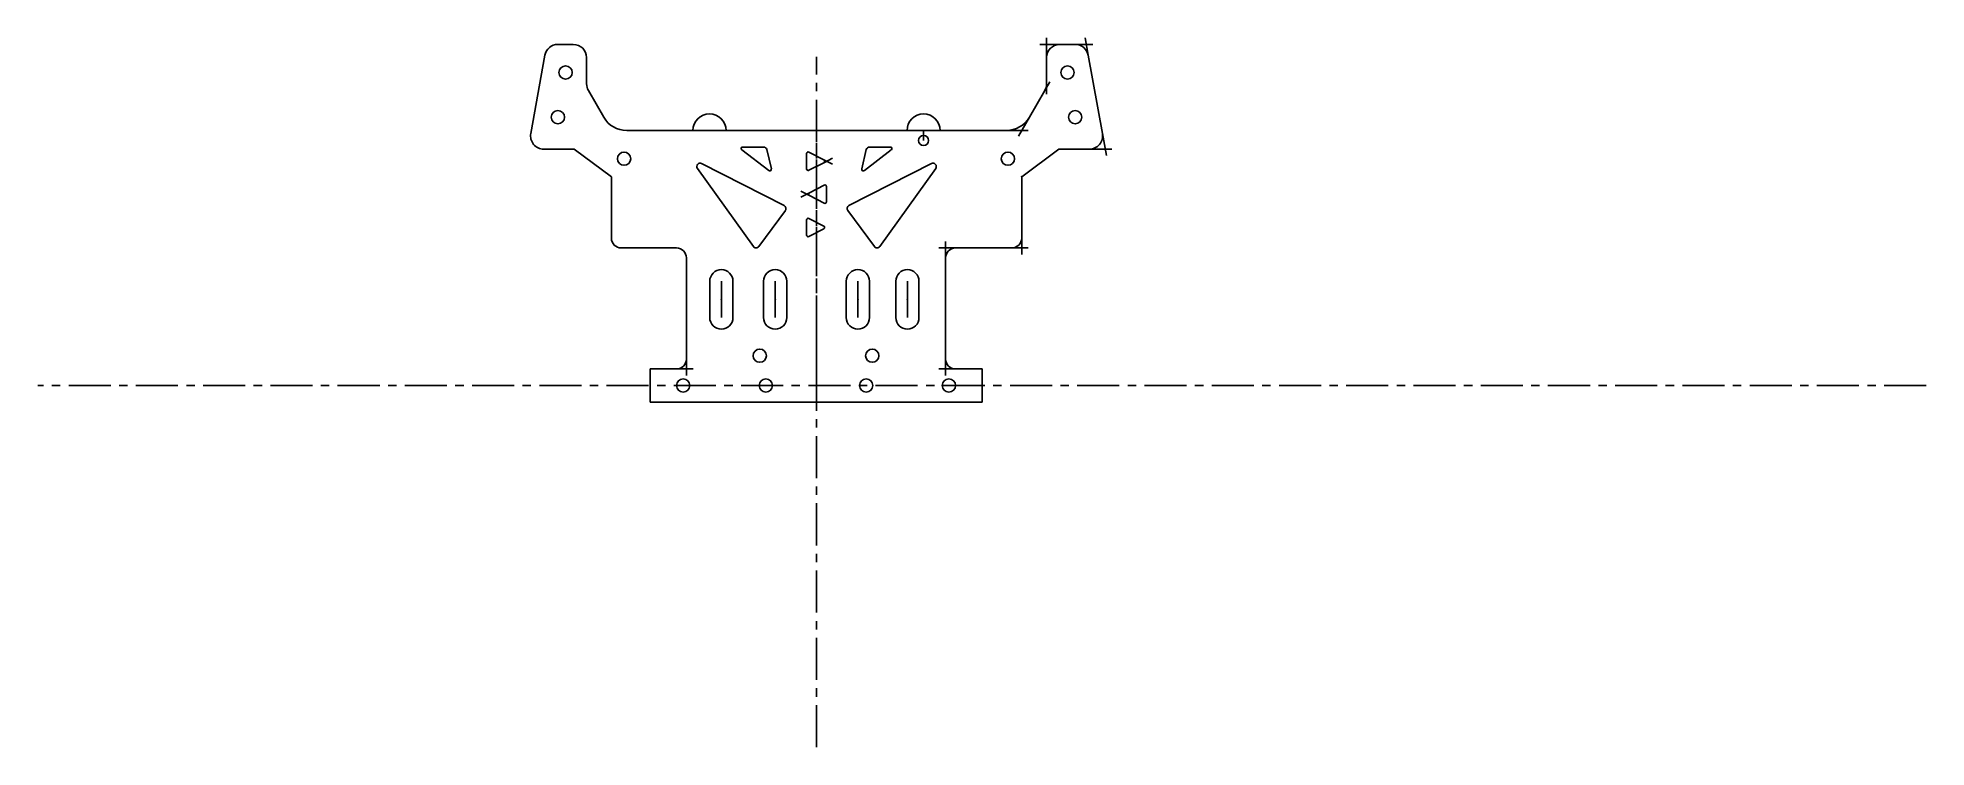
# Model space of a CAD drawing. Header units: millimetres. Extents: x -235 to 335, y -104 to 110.
import ezdxf

# ---------------------------------------------------------------- set-up
doc = ezdxf.new("R2010")
doc.units = ezdxf.units.MM
doc.header["$PDSIZE"] = -1
doc.linetypes.add('CENTERX2', pattern=[20.32, 12.7, -2.54, 2.54, -2.54])

msp = doc.modelspace()

# ---------------------------------------------------------------- linework, layer by layer
at = {"color": 7, "linetype": 'Continuous'}
for p, q in [((69.5, 104.02), (69.5, 110.02)), ((82.09, 104.73), (81.14, 109.99)), ((-82.09, 104.73), (-86.37, 81.12)), ((-73.5, 108.02), (-78.16, 108.02)), ((-69.5, 96.09), (-69.5, 104.02)), ((73.5, 108.02), (67.5, 108.02)), ((69.5, 96.09), (69.5, 104.02)), ((73.5, 108.02), (78.16, 108.02)), ((78.16, 108.02), (83.5, 108.02)), ((82.09, 104.73), (86.37, 81.12)), ((-64.31, 86.03), (-68.96, 94.09)), ((64.31, 86.03), (68.96, 94.09)), ((68.96, 94.09), (70.5, 96.75)), ((69.5, 96.09), (69.5, 93.02)), ((64.31, 86.03), (61, 80.3)), ((-57.38, 82.03), (-37.34, 82.03)), ((-37.34, 82.03), (64, 82.03)), ((-27.34, 82.03), (27.34, 82.03)), ((37.34, 82.03), (57.38, 82.03)), ((86.37, 81.12), (87.58, 74.44)), ((-73.22, 76.4), (-82.43, 76.4)), ((-62, 68.03), (-73.22, 76.4)), ((-14.45, 69.9), (-22.6, 76.13)), ((-22.3, 77.03), (-16, 77.03)), ((-15.02, 76.26), (-13.66, 70.41)), ((-3.01, 75.03), (-3.01, 70.43)), ((2.16, 73.17), (-2.28, 75.47)), ((15.02, 76.26), (13.66, 70.41)), ((14.45, 69.9), (22.6, 76.13)), ((22.3, 77.03), (16, 77.03)), ((62, 68.03), (73.22, 76.4)), ((73.22, 76.4), (82.43, 76.4)), ((82.43, 76.4), (89.22, 76.4)), ((-19.08, 47), (-36, 70.56)), ((-34.73, 72.03), (-9.78, 59.32)), ((-2.28, 69.99), (2.16, 72.29)), ((2.16, 72.29), (4.79, 73.65)), ((2.16, 73.17), (4.79, 71.81)), ((34.73, 72.03), (9.78, 59.32)), ((19.08, 47), (36, 70.56)), ((-62, 49.53), (-62, 68.03)), ((-2.16, 62.34), (-4.79, 63.71)), ((-2.16, 63.23), (-4.79, 61.87)), ((-2.16, 63.23), (2.28, 65.53)), ((3.01, 65.09), (3.01, 60.49)), ((62, 49.53), (62, 68.03)), ((-9.43, 57.84), (-17.47, 46.99)), ((2.28, 60.04), (-2.16, 62.34)), ((9.43, 57.84), (17.47, 46.99)), ((-3.01, 55.03), (-3.01, 50.43)), ((2.16, 53.17), (-2.28, 55.47)), ((-2.28, 49.99), (2.16, 52.29)), ((-42.32, 46.53), (-59, 46.53)), ((42, 46.53), (37, 46.53)), ((39, 43.53), (39, 48.53)), ((42, 46.53), (59, 46.53)), ((59, 46.53), (64, 46.53)), ((62, 49.53), (62, 44.53)), ((-39.32, 13), (-39.32, 43.53)), ((39, 13), (39, 43.53)), ((-32.27, 36.5), (-32.27, 25.5)), ((-25.27, 36.5), (-25.27, 25.5)), ((-16, 25.5), (-16, 36.5)), ((-9, 25.5), (-9, 36.5)), ((9, 25.5), (9, 36.5)), ((16, 25.5), (16, 36.5)), ((23.96, 36.5), (23.96, 25.5)), ((30.96, 36.5), (30.96, 25.5)), ((-39.32, 13), (-39.32, 8)), ((39, 13), (39, 8)), ((-42.32, 10), (-50.32, 10)), ((-50.32, 10), (-50.32, 0)), ((-42.32, 10), (-37.32, 10)), ((42, 10), (37, 10)), ((42, 10), (50, 10)), ((50, 0), (50, 10)), ((-50, 0), (-50.32, 0)), ((-50, 0), (50, 0))]:
    msp.add_line(p, q, dxfattribs=at)
at = {"color": 7, "linetype": 'Continuous', "lineweight": 25}
for p, q in [((-82.09, 104.73), (-86.37, 81.12)), ((-73.5, 108.02), (-78.16, 108.02)), ((-69.5, 96.09), (-69.5, 104.02)), ((69.5, 104.02), (69.5, 96.09)), ((78.16, 108.02), (73.5, 108.02)), ((86.37, 81.12), (82.09, 104.73)), ((-64.31, 86.03), (-68.96, 94.09)), ((68.96, 94.09), (64.31, 86.03)), ((-37.34, 82.03), (-57.38, 82.03)), ((27.34, 82.03), (-27.34, 82.03)), ((57.38, 82.03), (37.34, 82.03)), ((-82.43, 76.4), (-73.22, 76.4)), ((-73.22, 76.4), (-62, 68.03)), ((-22.6, 76.13), (-14.45, 69.9)), ((-16, 77.03), (-22.3, 77.03)), ((-13.66, 70.41), (-15.02, 76.26)), ((-3.01, 75.03), (-3.01, 70.43)), ((2.16, 73.17), (-2.28, 75.47)), ((15.02, 76.26), (13.66, 70.41)), ((14.45, 69.9), (22.6, 76.13)), ((22.3, 77.03), (16, 77.03)), ((62, 68.03), (73.22, 76.4)), ((73.22, 76.4), (82.43, 76.4)), ((-36, 70.56), (-19.08, 47)), ((-9.78, 59.32), (-34.73, 72.03)), ((-2.28, 69.99), (2.16, 72.29)), ((34.73, 72.03), (9.78, 59.32)), ((19.08, 47), (36, 70.56)), ((-62, 68.03), (-62, 49.53)), ((2.28, 65.53), (-2.16, 63.23)), ((3.01, 60.49), (3.01, 65.09)), ((62, 49.53), (62, 68.03)), ((-17.47, 46.99), (-9.43, 57.84)), ((-2.16, 62.34), (2.28, 60.04)), ((9.43, 57.84), (17.47, 46.99)), ((-3.01, 55.03), (-3.01, 50.43)), ((2.16, 53.17), (-2.28, 55.47)), ((-2.28, 49.99), (2.16, 52.29)), ((-59, 46.53), (-42.32, 46.53)), ((42, 46.53), (59, 46.53)), ((-39.32, 43.53), (-39.32, 13)), ((39, 13), (39, 43.53)), ((-32.27, 36.5), (-32.27, 25.5)), ((-25.27, 25.5), (-25.27, 36.5)), ((-16, 36.5), (-16, 25.5)), ((-9, 25.5), (-9, 36.5)), ((9, 36.5), (9, 25.5)), ((16, 25.5), (16, 36.5)), ((23.96, 36.5), (23.96, 25.5)), ((30.96, 25.5), (30.96, 36.5)), ((-50.32, 10), (-50.32, 0)), ((-42.32, 10), (-50.32, 10)), ((50, 10), (42, 10)), ((50, 0), (50, 10)), ((-50.32, 0), (50, 0))]:
    msp.add_line(p, q, dxfattribs=at)
at = {"color": 7, "linetype": 'CENTERX2'}
for p, q in [((0, -104.25), (0, 104.25)), ((0, 40.19), (0, 82.03)), ((32.34, 79), (32.34, 82.03)), ((0, 19.52), (0, 40.19)), ((-28.77, 36.5), (-28.77, 25.5)), ((-12.5, 25.5), (-12.5, 36.5)), ((12.5, 25.5), (12.5, 36.5)), ((27.46, 36.5), (27.46, 25.5)), ((0, 0), (0, 19.52)), ((335.34, 5), (-235.34, 5))]:
    msp.add_line(p, q, dxfattribs=at)
at = {"color": 7, "linetype": 'Continuous'}
for centre, radius in [((-75.83, 99.53), 2), ((75.83, 99.53), 2), ((-78.16, 86.03), 2), ((78.16, 86.03), 2), ((32.34, 79), 1.5), ((-58.16, 73.5), 2), ((57.84, 73.5), 2), ((-17.16, 14), 2), ((16.84, 14), 2), ((-40.32, 5), 2), ((-15.32, 5), 2), ((15, 5), 2), ((40, 5), 2)]:
    msp.add_circle(centre, radius, dxfattribs=at)
at = {"color": 7, "linetype": 'Continuous', "lineweight": 25}
for centre, radius in [((-75.83, 99.53), 2), ((75.83, 99.53), 2), ((-78.16, 86.03), 2), ((78.16, 86.03), 2), ((32.34, 79), 1.5), ((-58.16, 73.5), 2), ((57.84, 73.5), 2), ((-17.16, 14), 2), ((16.84, 14), 2), ((-40.32, 5), 2), ((-15.32, 5), 2), ((15, 5), 2), ((40, 5), 2)]:
    msp.add_circle(centre, radius, dxfattribs=at)
at = {"color": 7, "linetype": 'Continuous'}
for centre, radius, start, end in [((-78.16, 104.02), 4, 90, 169.7457), ((-73.5, 104.02), 4, 0, 90), ((73.5, 104.02), 4, 90, 180), ((78.16, 104.02), 4, 10.2543, 90), ((-65.5, 96.09), 4, 180, 210), ((65.5, 96.09), 4, 330, 360), ((-57.38, 90.03), 8, 210, 270), ((-32.34, 82.03), 5, 0, 180), ((32.34, 82.03), 5, 0, 180), ((57.38, 90.03), 8, 270, 330), ((-82.43, 80.4), 4, 169.7457, 270), ((82.43, 80.4), 4, 270, 10.2543), ((-22.3, 76.53), 0.5, 90, 232.6072), ((-16, 76.03), 1, 13.131, 90), ((-2.51, 75.03), 0.5, 62.6129, 180), ((16, 76.03), 1, 90, 166.869), ((22.3, 76.53), 0.5, 307.3928, 90), ((-35.19, 71.14), 1, 63.0104, 215.6824), ((-14.15, 70.3), 0.5, 232.6072, 13.131), ((-2.51, 70.43), 0.5, 180, 297.3871), ((1.93, 72.73), 0.5, 297.3871, 62.6129), ((14.15, 70.3), 0.5, 166.869, 307.3928), ((35.19, 71.14), 1, 324.3176, 116.9896), ((-1.93, 62.79), 0.5, 117.3871, 242.6129), ((2.51, 65.09), 0.5, 0, 117.3871), ((-10.24, 58.43), 1, 323.474, 63.0104), ((2.51, 60.49), 0.5, 242.6129, 0), ((10.24, 58.43), 1, 116.9896, 216.526), ((-2.51, 55.03), 0.5, 62.6129, 180), ((1.93, 52.73), 0.5, 297.3871, 62.6129), ((-59, 49.53), 3, 180, 270), ((-42.32, 43.53), 3, 0, 90), ((-18.27, 47.58), 1, 215.6824, 323.474), ((-2.51, 50.43), 0.5, 180, 297.3871), ((18.27, 47.58), 1, 216.526, 324.3176), ((42, 43.53), 3, 90, 180), ((59, 49.53), 3, 270, 0), ((-28.77, 36.5), 3.5, 0, 180), ((-12.5, 36.5), 3.5, 0, 180), ((12.5, 36.5), 3.5, 0, 180), ((27.46, 36.5), 3.5, 0, 180), ((-28.77, 25.5), 3.5, 180, 0), ((-12.5, 25.5), 3.5, 180, 0), ((12.5, 25.5), 3.5, 180, 0), ((27.46, 25.5), 3.5, 180, 0), ((-42.32, 13), 3, 270, 0), ((42, 13), 3, 180, 270)]:
    msp.add_arc(centre, radius, start, end, dxfattribs=at)
at = {"color": 7, "linetype": 'Continuous', "lineweight": 25}
for centre, radius, start, end in [((-78.16, 104.02), 4, 90, 169.7457), ((-73.5, 104.02), 4, 0, 90), ((73.5, 104.02), 4, 90, 180), ((78.16, 104.02), 4, 10.2543, 90), ((-65.5, 96.09), 4, 180, 210), ((65.5, 96.09), 4, 330, 360), ((-57.38, 90.03), 8, 210, 270), ((-32.34, 82.03), 5, 0, 180), ((32.34, 82.03), 5, 0, 180), ((57.38, 90.03), 8, 270, 330), ((-82.43, 80.4), 4, 169.7457, 270), ((82.43, 80.4), 4, 270, 10.2543), ((-22.3, 76.53), 0.5, 90, 232.6072), ((-16, 76.03), 1, 13.131, 90), ((-2.51, 75.03), 0.5, 62.6129, 180), ((16, 76.03), 1, 90, 166.869), ((22.3, 76.53), 0.5, 307.3928, 90), ((-35.19, 71.14), 1, 63.0104, 215.6824), ((-14.15, 70.3), 0.5, 232.6072, 13.131), ((-2.51, 70.43), 0.5, 180, 297.3871), ((1.93, 72.73), 0.5, 297.3871, 62.6129), ((14.15, 70.3), 0.5, 166.869, 307.3928), ((35.19, 71.14), 1, 324.3176, 116.9896), ((-1.93, 62.79), 0.5, 117.3871, 242.6129), ((2.51, 65.09), 0.5, 0, 117.3871), ((-10.24, 58.43), 1, 323.474, 63.0104), ((2.51, 60.49), 0.5, 242.6129, 360), ((10.24, 58.43), 1, 116.9896, 216.526), ((-2.51, 55.03), 0.5, 62.6129, 180), ((1.93, 52.73), 0.5, 297.3871, 62.6129), ((-59, 49.53), 3, 180, 270), ((-42.32, 43.53), 3, 0, 90), ((-18.27, 47.58), 1, 215.6824, 323.474), ((-2.51, 50.43), 0.5, 180, 297.3871), ((18.27, 47.58), 1, 216.526, 324.3176), ((42, 43.53), 3, 90, 180), ((59, 49.53), 3, 270, 360), ((-28.77, 36.5), 3.5, 0, 180), ((-12.5, 36.5), 3.5, 0, 180), ((12.5, 36.5), 3.5, 0, 180), ((27.46, 36.5), 3.5, 0, 180), ((-28.77, 25.5), 3.5, 180, 0), ((-12.5, 25.5), 3.5, 180, 0), ((12.5, 25.5), 3.5, 180, 0), ((27.46, 25.5), 3.5, 180, 0), ((-42.32, 13), 3, 270, 0), ((42, 13), 3, 180, 270)]:
    msp.add_arc(centre, radius, start, end, dxfattribs=at)
at = {"color": 7, "linetype": 'Continuous'}
for p in [(62, 68.03), (-28.77, 31), (-12.5, 31), (12.5, 31), (27.46, 31), (0, 0), (50, 5)]:
    msp.add_point(p, dxfattribs=at)

doc.saveas('drawing.dxf')
